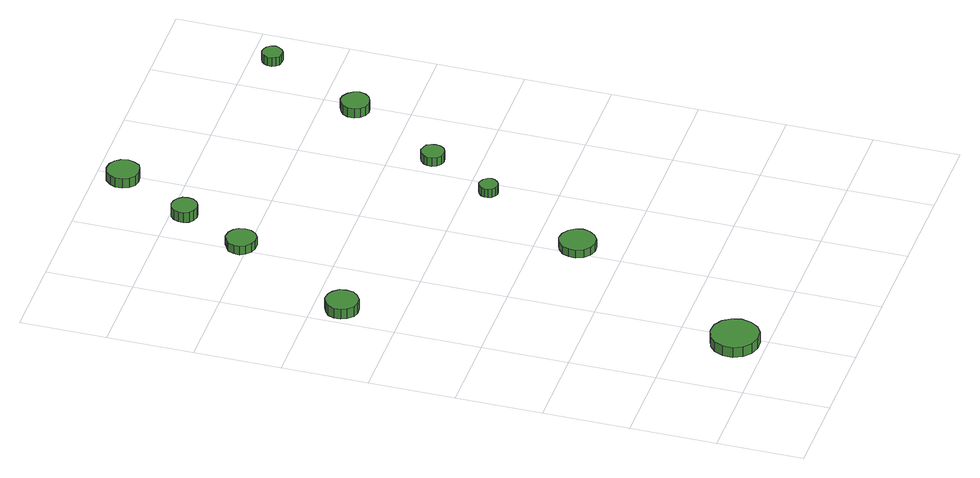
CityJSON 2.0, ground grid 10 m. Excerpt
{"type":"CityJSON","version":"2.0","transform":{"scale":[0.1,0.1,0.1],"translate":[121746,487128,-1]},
"CityObjects":{
"tree1":{"type":"SolitaryVegetationObject","attributes":{"function":"something"},"geometry":[{"type":"MultiSurface","lod":"1","boundaries":[[[0,1,2,3,4,5,6,7,8,9,10,11,12,13,14]],[[15,16,17,18,19,20,21,22,23,24,25,26,27,28,29]],[[0,29,28,1]],[[1,28,27,2]],[[2,27,26,3]],[[3,26,25,4]],[[4,25,24,5]],[[5,24,23,6]],[[6,23,22,7]],[[7,22,21,8]],[[8,21,20,9]],[[9,20,19,10]],[[10,19,18,11]],[[11,18,17,12]],[[12,17,16,13]],[[13,16,15,14]],[[14,15,29,0]]]}]},
"tree2":{"type":"SolitaryVegetationObject","attributes":{"function":"something"},"geometry":[{"type":"MultiSurface","lod":"1","boundaries":[[[30,31,32,33,34,35,36,37,38,39,40,41,42,43,44]],[[45,46,47,48,49,50,51,52,53,54,55,56,57,58,59]],[[30,59,58,31]],[[31,58,57,32]],[[32,57,56,33]],[[33,56,55,34]],[[34,55,54,35]],[[35,54,53,36]],[[36,53,52,37]],[[37,52,51,38]],[[38,51,50,39]],[[39,50,49,40]],[[40,49,48,41]],[[41,48,47,42]],[[42,47,46,43]],[[43,46,45,44]],[[44,45,59,30]]]}]},
"tree3":{"type":"SolitaryVegetationObject","attributes":{"function":"something"},"geometry":[{"type":"MultiSurface","lod":"1","boundaries":[[[60,61,62,63,64,65,66,67,68,69,70,71,72,73,74]],[[75,76,77,78,79,80,81,82,83,84,85,86,87,88,89]],[[60,89,88,61]],[[61,88,87,62]],[[62,87,86,63]],[[63,86,85,64]],[[64,85,84,65]],[[65,84,83,66]],[[66,83,82,67]],[[67,82,81,68]],[[68,81,80,69]],[[69,80,79,70]],[[70,79,78,71]],[[71,78,77,72]],[[72,77,76,73]],[[73,76,75,74]],[[74,75,89,60]]]}]},
"tree4":{"type":"SolitaryVegetationObject","attributes":{"function":"something"},"geometry":[{"type":"MultiSurface","lod":"1","boundaries":[[[90,91,92,93,94,95,96,97,98,99,100,101,102,103,104]],[[105,106,107,108,109,110,111,112,113,114,115,116,117,118,119]],[[90,119,118,91]],[[91,118,117,92]],[[92,117,116,93]],[[93,116,115,94]],[[94,115,114,95]],[[95,114,113,96]],[[96,113,112,97]],[[97,112,111,98]],[[98,111,110,99]],[[99,110,109,100]],[[100,109,108,101]],[[101,108,107,102]],[[102,107,106,103]],[[103,106,105,104]],[[104,105,119,90]]]}]},
"tree5":{"type":"SolitaryVegetationObject","attributes":{"function":"something"},"geometry":[{"type":"MultiSurface","lod":"1","boundaries":[[[120,121,122,123,124,125,126,127,128,129,130,131,132,133,134]],[[135,136,137,138,139,140,141,142,143,144,145,146,147,148,149]],[[120,149,148,121]],[[121,148,147,122]],[[122,147,146,123]],[[123,146,145,124]],[[124,145,144,125]],[[125,144,143,126]],[[126,143,142,127]],[[127,142,141,128]],[[128,141,140,129]],[[129,140,139,130]],[[130,139,138,131]],[[131,138,137,132]],[[132,137,136,133]],[[133,136,135,134]],[[134,135,149,120]]]}]},
"tree6":{"type":"SolitaryVegetationObject","attributes":{"function":"something"},"geometry":[{"type":"MultiSurface","lod":"1","boundaries":[[[150,151,152,153,154,155,156,157,158,159,160,161,162,163,164]],[[165,166,167,168,169,170,171,172,173,174,175,176,177,178,179]],[[150,179,178,151]],[[151,178,177,152]],[[152,177,176,153]],[[153,176,175,154]],[[154,175,174,155]],[[155,174,173,156]],[[156,173,172,157]],[[157,172,171,158]],[[158,171,170,159]],[[159,170,169,160]],[[160,169,168,161]],[[161,168,167,162]],[[162,167,166,163]],[[163,166,165,164]],[[164,165,179,150]]]}]},
"tree7":{"type":"SolitaryVegetationObject","attributes":{"function":"something"},"geometry":[{"type":"MultiSurface","lod":"1","boundaries":[[[180,181,182,183,184,185,186,187,188,189,190,191,192,193,194]],[[195,196,197,198,199,200,201,202,203,204,205,206,207,208,209]],[[180,209,208,181]],[[181,208,207,182]],[[182,207,206,183]],[[183,206,205,184]],[[184,205,204,185]],[[185,204,203,186]],[[186,203,202,187]],[[187,202,201,188]],[[188,201,200,189]],[[189,200,199,190]],[[190,199,198,191]],[[191,198,197,192]],[[192,197,196,193]],[[193,196,195,194]],[[194,195,209,180]]]}]},
"tree8":{"type":"SolitaryVegetationObject","attributes":{"function":"something"},"geometry":[{"type":"MultiSurface","lod":"1","boundaries":[[[210,211,212,213,214,215,216,217,218,219,220,221,222,223,224]],[[225,226,227,228,229,230,231,232,233,234,235,236,237,238,239]],[[210,239,238,211]],[[211,238,237,212]],[[212,237,236,213]],[[213,236,235,214]],[[214,235,234,215]],[[215,234,233,216]],[[216,233,232,217]],[[217,232,231,218]],[[218,231,230,219]],[[219,230,229,220]],[[220,229,228,221]],[[221,228,227,222]],[[222,227,226,223]],[[223,226,225,224]],[[224,225,239,210]]]}]},
"tree9":{"type":"SolitaryVegetationObject","attributes":{"function":"something"},"geometry":[{"type":"MultiSurface","lod":"1","boundaries":[[[240,241,242,243,244,245,246,247,248,249,250,251,252,253,254]],[[255,256,257,258,259,260,261,262,263,264,265,266,267,268,269]],[[240,269,268,241]],[[241,268,267,242]],[[242,267,266,243]],[[243,266,265,244]],[[244,265,264,245]],[[245,264,263,246]],[[246,263,262,247]],[[247,262,261,248]],[[248,261,260,249]],[[249,260,259,250]],[[250,259,258,251]],[[251,258,257,252]],[[252,257,256,253]],[[253,256,255,254]],[[254,255,269,240]]]}]},
"tree10":{"type":"SolitaryVegetationObject","attributes":{"function":"something"},"geometry":[{"type":"MultiSurface","lod":"1","boundaries":[[[270,271,272,273,274,275,276,277,278,279,280,281,282,283,284]],[[285,286,287,288,289,290,291,292,293,294,295,296,297,298,299]],[[270,299,298,271]],[[271,298,297,272]],[[272,297,296,273]],[[273,296,295,274]],[[274,295,294,275]],[[275,294,293,276]],[[276,293,292,277]],[[277,292,291,278]],[[278,291,290,279]],[[279,290,289,280]],[[280,289,288,281]],[[281,288,287,282]],[[282,287,286,283]],[[283,286,285,284]],[[284,285,299,270]]]}]}
},
"vertices":[
[109,34,24],[106,45,24],[100,54,24],[90,60,24],[78,61,24],[67,57,24],[59,50,24],[54,39,24],[54,28,24],[59,17,24],[67,10,24],[78,6,24],[90,7,24],[100,13,24],[106,22,24],[106,22,11],[100,13,11],[90,7,11],[78,6,11],[67,10,11],[59,17,11],[54,28,11],[54,39,11],[59,50,11],[67,57,11],[78,61,11],[90,60,11],[100,54,11],[106,45,11],[109,34,11],
[45,468,18],[44,476,18],[39,482,18],[32,486,18],[24,487,18],[17,484,18],[11,479,18],[8,472,18],[8,464,18],[11,457,18],[17,451,18],[24,449,18],[32,450,18],[39,454,18],[44,460,18],[44,460,5],[39,454,5],[32,450,5],[24,449,5],[17,451,5],[11,457,5],[8,464,5],[8,472,5],[11,479,5],[17,484,5],[24,487,5],[32,486,5],[39,482,5],[44,476,5],[45,468,5],
[233,253,16],[231,261,16],[226,268,16],[218,273,16],[210,274,16],[202,271,16],[195,265,16],[192,257,16],[192,249,16],[195,241,16],[202,235,16],[210,232,16],[218,233,16],[226,238,16],[231,245,16],[231,245,6],[226,238,6],[218,233,6],[210,232,6],[202,235,6],[195,241,6],[192,249,6],[192,257,6],[195,265,6],[202,271,6],[210,274,6],[218,273,6],[226,268,6],[231,261,6],[233,253,6],
[127,609,16],[126,616,16],[122,621,16],[116,625,16],[108,626,16],[102,623,16],[96,619,16],[93,612,16],[93,605,16],[96,599,16],[102,594,16],[108,592,16],[116,592,16],[122,596,16],[126,602,16],[126,602,5],[122,596,5],[116,592,5],[108,592,5],[102,594,5],[96,599,5],[93,605,5],[93,612,5],[96,619,5],[102,623,5],[108,626,5],[116,625,5],[122,621,5],[126,616,5],[127,609,5],
[163,685,18],[162,691,18],[158,696,18],[153,699,18],[147,700,18],[141,698,18],[136,694,18],[134,688,18],[134,682,18],[136,676,18],[141,672,18],[147,670,18],[153,671,18],[158,674,18],[162,679,18],[162,679,5],[158,674,5],[153,671,5],[147,670,5],[141,672,5],[136,676,5],[134,682,5],[134,688,5],[136,694,5],[141,698,5],[147,700,5],[153,699,5],[158,696,5],[162,691,5],[163,685,5],
[296,377,16],[295,381,16],[292,385,16],[288,387,16],[284,388,16],[280,386,16],[276,383,16],[275,379,16],[275,375,16],[276,371,16],[280,368,16],[284,366,16],[288,367,16],[292,369,16],[295,373,16],[295,373,5],[292,369,5],[288,367,5],[284,366,5],[280,368,5],[276,371,5],[275,375,5],[275,379,5],[276,383,5],[280,386,5],[284,388,5],[288,387,5],[292,385,5],[295,381,5],[296,377,5],
[214,769,17],[212,777,17],[208,783,17],[201,787,17],[193,788,17],[186,786,17],[180,780,17],[177,773,17],[177,765,17],[180,758,17],[186,753,17],[193,751,17],[201,752,17],[208,755,17],[212,762,17],[212,762,5],[208,755,5],[201,752,5],[193,751,5],[186,753,5],[180,758,5],[177,765,5],[177,773,5],[180,780,5],[186,786,5],[193,788,5],[201,787,5],[208,783,5],[212,777,5],[214,769,5],
[340,454,16],[339,459,16],[336,464,16],[331,466,16],[326,467,16],[320,465,16],[316,461,16],[314,456,16],[314,451,16],[316,446,16],[320,442,16],[326,440,16],[331,441,16],[336,444,16],[339,448,16],[339,448,5],[336,444,5],[331,441,5],[326,440,5],[320,442,5],[316,446,5],[314,451,5],[314,456,5],[316,461,5],[320,465,5],[326,467,5],[331,466,5],[336,464,5],[339,459,5],[340,454,5],
[410,562,17],[408,569,17],[404,574,17],[398,578,17],[392,579,17],[385,576,17],[380,572,17],[377,566,17],[377,559,17],[380,553,17],[385,548,17],[392,546,17],[398,547,17],[404,550,17],[408,555,17],[408,555,5],[404,550,5],[398,547,5],[392,546,5],[385,548,5],[380,553,5],[377,559,5],[377,566,5],[380,572,5],[385,576,5],[392,579,5],[398,578,5],[404,574,5],[408,569,5],[410,562,5],
[468,676,16],[467,681,16],[464,685,16],[460,687,16],[455,688,16],[450,686,16],[447,683,16],[445,679,16],[445,674,16],[447,670,16],[450,666,16],[455,665,16],[460,665,16],[464,668,16],[467,672,16],[467,672,5],[464,668,5],[460,665,5],[455,665,5],[450,666,5],[447,670,5],[445,674,5],[445,679,5],[447,683,5],[450,686,5],[455,688,5],[460,687,5],[464,685,5],[467,681,5],[468,676,5]
]}
